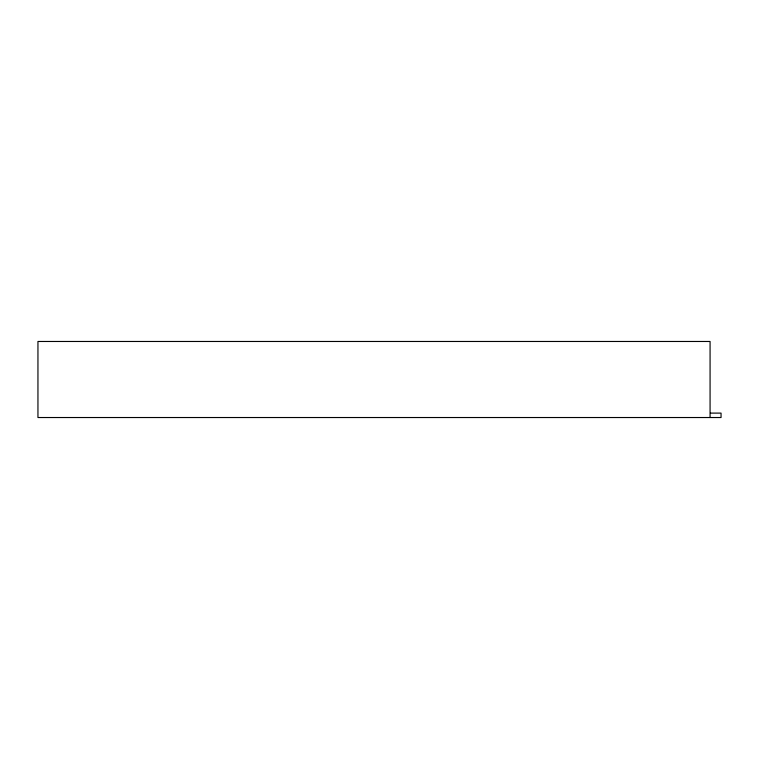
<?xml version="1.0" encoding="UTF-8"?>
<svg xmlns="http://www.w3.org/2000/svg" width="759" height="759" viewBox="0 0 759 759"><rect width="100%" height="100%" fill="white"/><g stroke="black" fill="none" stroke-linecap="round" stroke-linejoin="round"><path stroke-width="1.14" d="M710.614 413.105L721.05 413.105L721.05 417.526L37.95 417.526L37.95 341.474L710.073 341.474L710.073 417.526"/></g></svg>
